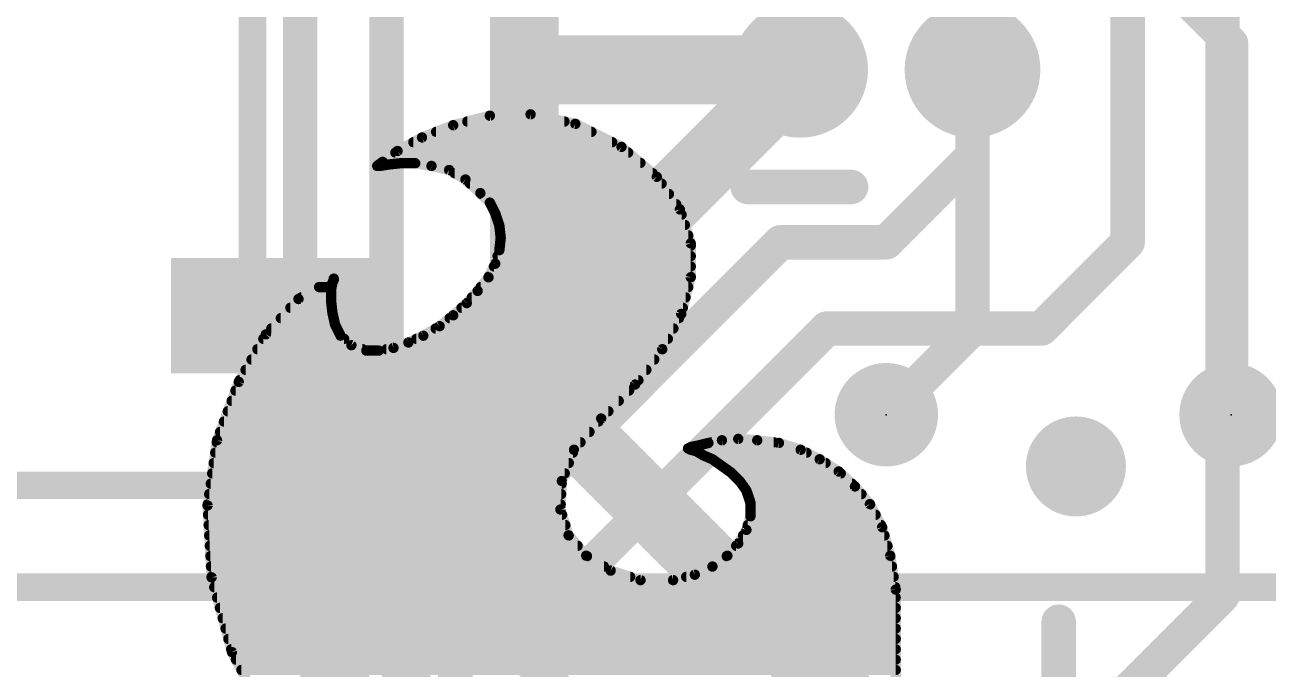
# Model space of a CAD drawing. Extents: x -12 to 110, y -16 to 66.
# Drawn here: x 41.91 to 51.07, y 22.26 to 27 of the extents above; entities that cross this region are included whole.
import ezdxf

# ---------------------------------------------------------------- set-up
doc = ezdxf.new("R2010")
doc.units = 0
for name, color, linetype in [('1', 12, 'CONTINUOUS'), ('16', 132, 'CONTINUOUS'), ('17', 110, 'CONTINUOUS'), ('18', 110, 'CONTINUOUS'), ('21', 41, 'CONTINUOUS'), ('22', 40, 'CONTINUOUS'), ('24', 53, 'CONTINUOUS'), ('51', 53, 'CONTINUOUS')]:
    doc.layers.add(name, color=color, linetype=linetype)

# ---------------------------------------------------------------- blocks, each defined once
blk = doc.blocks.new('ROUNDP')
at = {"const_width": 0.5}
blk.add_lwpolyline([(0, -0.25, 1), (0, 0.25, 1), (0, -0.25)], format="xyb", dxfattribs=at)
blk = doc.blocks.new('PIE')
at = {"const_width": 0.5}
blk.add_lwpolyline([(0, -0.25, 1), (0, 0.25, 1), (0, -0.25)], format="xyb", dxfattribs=at)
blk = doc.blocks.new('RECT')
blk.add_solid([(-0.5, -0.5), (0.5, -0.5), (-0.5, 0.5), (0.5, 0.5)])
blk = doc.blocks.new('ROUNDV')
at = {"const_width": 0.5}
blk.add_lwpolyline([(0, -0.25, 1), (0, 0.25, 1), (0, -0.25)], format="xyb", dxfattribs=at)

msp = doc.modelspace()

# ---------------------------------------------------------------- linework, layer by layer
at = {"layer": '1'}
for points, const_width in [([(50.7365, 27.4955), (50.7365, 22.7965)], 0.254), ([(50.038, 25.4), (50.038, 27.4012)], 0.254), ([(47.625, 26.67), (44.196, 23.241)], 0.508), ([(48.895, 26.035), (48.895, 26.67)], 0.254), ([(48.26, 25.4), (48.895, 26.035)], 0.254), ([(45.085, 23.0038), (47.4812, 25.4)], 0.254), ([(47.4812, 25.4), (48.26, 25.4)], 0.254), ([(49.403, 24.765), (50.038, 25.4)], 0.254), ([(45.72, 22.6628), (47.8222, 24.765)], 0.254), ([(47.8222, 24.765), (49.403, 24.765)], 0.254), ([(44.196, 23.241), (44.196, 21.59)], 0.508), ([(45.085, 17.907), (45.085, 23.0038)], 0.254), ([(50.038, 22.098), (50.7365, 22.7965)], 0.254), ([(45.72, 17.907), (45.72, 22.6628)], 0.254), ([(49.53, 18.796), (49.53, 22.606)], 0.254)]:
    msp.add_lwpolyline(points, dxfattribs=dict(at, const_width=const_width))
for points, const_width in [([(47.7148, 26.5802, 1), (47.5352, 26.7598)], 0.254), ([(48.9585, 26.67, 1), (48.8315, 26.67)], 0.127), ([(48.9399, 25.9901, 1), (48.8501, 26.0799)], 0.127), ([(48.8315, 26.035, 1), (48.9585, 26.035)], 0.127), ([(47.4812, 25.4635, 1), (47.4812, 25.3365)], 0.127), ([(47.5261, 25.3551, 1), (47.4363, 25.4449)], 0.127), ([(48.2151, 25.4449, 1), (48.3049, 25.3551)], 0.127), ([(48.26, 25.3365, 1), (48.26, 25.4635)], 0.127), ([(50.0829, 25.3551, 1), (49.9931, 25.4449)], 0.127), ([(49.9745, 25.4, 1), (50.1015, 25.4)], 0.127), ([(47.8222, 24.8285, 1), (47.8222, 24.7015)], 0.127), ([(47.8671, 24.7201, 1), (47.7773, 24.8099)], 0.127), ([(49.3581, 24.8099, 1), (49.4479, 24.7201)], 0.127), ([(49.403, 24.7015, 1), (49.403, 24.8285)], 0.127), ([(44.323, 23.241, 1), (44.069, 23.241)], 0.254), ([(44.1062, 23.3308, 1), (44.2858, 23.1512)], 0.254), ([(45.1485, 23.0038, 1), (45.0215, 23.0038)], 0.127), ([(45.0401, 23.0487, 1), (45.1299, 22.9589)], 0.127), ([(50.7814, 22.7516, 1), (50.6916, 22.8414)], 0.127), ([(50.673, 22.7965, 1), (50.8, 22.7965)], 0.127), ([(45.7835, 22.6628, 1), (45.6565, 22.6628)], 0.127), ([(45.6751, 22.7077, 1), (45.7649, 22.6179)], 0.127), ([(49.5935, 22.606, 1), (49.4665, 22.606)], 0.127)]:
    msp.add_lwpolyline(points, format="xyb", dxfattribs=dict(at, const_width=const_width))
at = {"layer": '16'}
for points, const_width in [([(45.593, 26.67), (45.593, 42.86)], 0.508), ([(44.577, 23.368), (44.577, 38.8871)], 0.254), ([(43.942, 22.987), (43.942, 37.719)], 0.254), ([(50.8, 26.8624), (49.7224, 27.94)], 0.254), ([(50.8, 24.13), (50.8, 26.8624)], 0.254), ([(45.593, 26.67), (47.625, 26.67)], 0.508), ([(45.593, 24.384), (45.593, 26.67)], 0.508), ([(48.895, 24.765), (48.895, 26.67)], 0.254), ([(48.26, 24.13), (48.895, 24.765)], 0.254), ([(48.26, 21.717), (45.593, 24.384)], 0.508), ([(44.577, 23.368), (46.863, 21.082)], 0.254), ([(43.942, 22.987), (46.383, 20.546)], 0.254)]:
    msp.add_lwpolyline(points, dxfattribs=dict(at, const_width=const_width))
for points, const_width in [([(50.8635, 26.8624, 1), (50.7365, 26.8624)], 0.127), ([(50.7551, 26.8175, 1), (50.8449, 26.9073)], 0.127), ([(45.593, 26.797, 1), (45.593, 26.543)], 0.254), ([(45.72, 26.67, 1), (45.466, 26.67)], 0.254), ([(47.625, 26.543, 1), (47.625, 26.797)], 0.254), ([(45.466, 26.67, 1), (45.72, 26.67)], 0.254), ([(48.9585, 26.67, 1), (48.8315, 26.67)], 0.127), ([(48.8315, 24.765, 1), (48.9585, 24.765)], 0.127), ([(48.9399, 24.7201, 1), (48.8501, 24.8099)], 0.127), ([(45.6828, 24.4738, 1), (45.5032, 24.2942)], 0.254), ([(45.466, 24.384, 1), (45.72, 24.384)], 0.254), ([(48.2151, 24.1749, 1), (48.3049, 24.0851)], 0.127), ([(50.7365, 24.13, 1), (50.8635, 24.13)], 0.127), ([(44.6219, 23.4129, 1), (44.5321, 23.3231)], 0.127), ([(44.5135, 23.368, 1), (44.6405, 23.368)], 0.127), ([(43.9869, 23.0319, 1), (43.8971, 22.9421)], 0.127), ([(43.8785, 22.987, 1), (44.0055, 22.987)], 0.127)]:
    msp.add_lwpolyline(points, format="xyb", dxfattribs=dict(at, const_width=const_width))
at = {"layer": '21', "const_width": 0.2032}
for points in [[(43.59, 23.61), (43.59, 24.16)], [(41.09, 23.61), (43.59, 23.61)], [(41.09, 22.86), (65.59, 22.86)]]:
    msp.add_lwpolyline(points, dxfattribs=at)
at = {"layer": '21', "const_width": 0.1016}
for points in [[(43.6408, 24.16, 1), (43.5392, 24.16)], [(43.5392, 23.61, 1), (43.6408, 23.61)], [(43.59, 23.5592, 1), (43.59, 23.6608)]]:
    msp.add_lwpolyline(points, format="xyb", dxfattribs=at)
at = {"layer": '22'}
for points, const_width in [([(44.839, 26.172), (45.069, 26.262)], 0.0762), ([(45.069, 26.262), (45.339, 26.332)], 0.0762), ([(45.1731, 26.289), (45.8889, 26.289)], 0.0762), ([(45.339, 26.332), (45.639, 26.342)], 0.0762), ([(45.639, 26.342), (45.969, 26.272)], 0.0762), ([(45.969, 26.272), (46.309, 26.102)], 0.0762), ([(44.659, 26.072), (44.839, 26.172)], 0.0762), ([(44.9433, 26.2128), (46.0874, 26.2128)], 0.0762), ([(44.549, 25.992), (44.659, 26.072)], 0.0762), ([(44.7753, 26.1366), (46.2398, 26.1366)], 0.0762), ([(46.309, 26.102), (46.569, 25.882)], 0.0762), ([(44.509, 25.962), (44.549, 25.992)], 0.0762), ([(44.5386, 25.9842), (46.4482, 25.9842)], 0.0762), ([(44.679, 25.982), (44.589, 25.972)], 0.0762), ([(44.6431, 26.0604), (46.3582, 26.0604)], 0.0762), ([(44.789, 25.982), (44.679, 25.982)], 0.0762), ([(44.909, 25.962), (44.789, 25.982)], 0.0762), ([(44.529, 25.962), (44.509, 25.962)], 0.0762), ([(44.589, 25.972), (44.529, 25.962)], 0.0762), ([(45.039, 25.932), (44.909, 25.962)], 0.0762), ([(45.159, 25.862), (45.039, 25.932)], 0.0762), ([(45.0801, 25.908), (46.5383, 25.908)], 0.0762), ([(47.239, 25.807), (48.001, 25.807)], 0.254), ([(45.269, 25.762), (45.159, 25.862)], 0.0762), ([(45.1922, 25.8318), (46.6046, 25.8318)], 0.0762), ([(46.569, 25.882), (46.739, 25.642)], 0.0762), ([(45.339, 25.692), (45.269, 25.762)], 0.0762), ([(45.2754, 25.7556), (46.6585, 25.7556)], 0.0762), ([(45.379, 25.612), (45.339, 25.692)], 0.0762), ([(45.3453, 25.6794), (46.7125, 25.6794)], 0.0762), ([(45.409, 25.522), (45.379, 25.612)], 0.0762), ([(46.739, 25.642), (46.819, 25.392)], 0.0762), ([(45.3819, 25.6032), (46.7514, 25.6032)], 0.0762), ([(45.4073, 25.527), (46.7758, 25.527)], 0.0762), ([(45.419, 25.432), (45.409, 25.522)], 0.0762), ([(45.409, 25.342), (45.419, 25.432)], 0.0762), ([(45.4169, 25.4508), (46.8002, 25.4508)], 0.0762), ([(45.379, 25.242), (45.409, 25.342)], 0.0762), ([(45.4126, 25.3746), (46.819, 25.3746)], 0.0762), ([(46.819, 25.392), (46.819, 25.142)], 0.0762), ([(45.3959, 25.2984), (46.819, 25.2984)], 0.0762), ([(45.329, 25.142), (45.379, 25.242)], 0.0762), ([(45.3691, 25.2222), (46.819, 25.2222)], 0.0762), ([(43.929, 24.982), (44.189, 25.132)], 0.0762), ([(44.0812, 25.0698), (44.1726, 25.0698)], 0.0762), ([(44.179, 25.102), (44.169, 25.052)], 0.0762), ([(44.189, 25.122), (44.179, 25.102)], 0.0762), ([(44.189, 25.132), (44.189, 25.122)], 0.0762), ([(45.249, 25.042), (45.329, 25.142)], 0.0762), ([(45.2712, 25.0698), (46.8003, 25.0698)], 0.0762), ([(45.331, 25.146), (46.819, 25.146)], 0.0762), ([(46.819, 25.142), (46.749, 24.872)], 0.0762), ([(43.689, 24.722), (43.929, 24.982)], 0.0762), ([(43.9491, 24.9936), (44.169, 24.9936)], 0.0762), ([(44.169, 25.052), (44.169, 24.972)], 0.0762), ([(44.169, 24.972), (44.179, 24.882)], 0.0762), ([(45.169, 24.952), (45.249, 25.042)], 0.0762), ([(45.206, 24.9936), (46.7805, 24.9936)], 0.0762), ([(43.8694, 24.9174), (44.1751, 24.9174)], 0.0762), ([(44.179, 24.882), (44.199, 24.792)], 0.0762), ([(45.069, 24.862), (45.169, 24.952)], 0.0762), ([(45.1306, 24.9174), (46.7608, 24.9174)], 0.0762), ([(43.799, 24.8412), (44.1881, 24.8412)], 0.0762), ([(44.199, 24.792), (44.239, 24.712)], 0.0762), ([(44.969, 24.782), (45.069, 24.862)], 0.0762), ([(45.043, 24.8412), (46.7324, 24.8412)], 0.0762), ([(46.749, 24.872), (46.609, 24.612)], 0.0762), ([(43.489, 24.372), (43.689, 24.722)], 0.0762), ([(43.7287, 24.765), (44.2125, 24.765)], 0.0762), ([(44.239, 24.712), (44.319, 24.642)], 0.0762), ([(44.739, 24.662), (44.849, 24.712)], 0.0762), ([(44.849, 24.712), (44.969, 24.782)], 0.0762), ([(44.9399, 24.765), (46.6914, 24.765)], 0.0762), ([(43.6265, 24.6126), (44.3999, 24.6126)], 0.0762), ([(43.67, 24.6888), (44.2655, 24.6888)], 0.0762), ([(44.319, 24.642), (44.429, 24.602)], 0.0762), ([(44.429, 24.602), (44.519, 24.602)], 0.0762), ([(44.519, 24.602), (44.629, 24.622)], 0.0762), ([(44.5773, 24.6126), (46.6093, 24.6126)], 0.0762), ([(44.629, 24.622), (44.739, 24.662)], 0.0762), ([(44.798, 24.6888), (46.6504, 24.6888)], 0.0762), ([(46.609, 24.612), (46.409, 24.352)], 0.0762), ([(43.5829, 24.5364), (46.5508, 24.5364)], 0.0762), ([(43.5394, 24.4602), (46.4922, 24.4602)], 0.0762), ([(43.329, 23.942), (43.489, 24.372)], 0.0762), ([(43.4959, 24.384), (46.4336, 24.384)], 0.0762), ([(46.409, 24.352), (46.159, 24.102)], 0.0762), ([(43.4651, 24.3078), (46.3648, 24.3078)], 0.0762), ([(43.4084, 24.1554), (46.2124, 24.1554)], 0.0762), ([(43.4368, 24.2316), (46.2886, 24.2316)], 0.0762), ([(43.3801, 24.0792), (46.1392, 24.0792)], 0.0762), ([(46.159, 24.102), (45.959, 23.872)], 0.0762), ([(43.3517, 24.003), (46.0729, 24.003)], 0.0762), ([(43.259, 23.462), (43.329, 23.942)], 0.0762), ([(43.3268, 23.9268), (46.0067, 23.9268)], 0.0762), ([(45.959, 23.872), (45.869, 23.642)], 0.0762), ([(46.799, 23.882), (46.819, 23.892)], 0.0762), ([(46.819, 23.872), (46.799, 23.882)], 0.0762), ([(46.819, 23.892), (46.869, 23.902)], 0.0762), ([(46.859, 23.862), (46.819, 23.872)], 0.0762), ([(46.869, 23.902), (46.949, 23.922)], 0.0762), ([(46.949, 23.922), (47.049, 23.942)], 0.0762), ([(46.973, 23.9268), (47.4306, 23.9268)], 0.0762), ([(47.049, 23.942), (47.169, 23.952)], 0.0762), ([(47.169, 23.952), (47.309, 23.942)], 0.0762), ([(47.309, 23.942), (47.469, 23.922)], 0.0762), ([(47.469, 23.922), (47.629, 23.872)], 0.0762), ([(47.629, 23.872), (47.769, 23.802)], 0.0762), ([(43.3157, 23.8506), (45.9506, 23.8506)], 0.0762), ([(46.909, 23.832), (46.859, 23.862)], 0.0762), ([(46.878, 23.8506), (47.6718, 23.8506)], 0.0762), ([(46.979, 23.802), (46.909, 23.832)], 0.0762), ([(47.049, 23.752), (46.979, 23.802)], 0.0762), ([(47.769, 23.802), (47.909, 23.712)], 0.0762), ([(43.2934, 23.6982), (45.891, 23.6982)], 0.0762), ([(43.3046, 23.7744), (45.9208, 23.7744)], 0.0762), ([(47.0176, 23.7744), (47.8119, 23.7744)], 0.0762), ([(47.119, 23.702), (47.049, 23.752)], 0.0762), ([(47.179, 23.642), (47.119, 23.702)], 0.0762), ([(47.1228, 23.6982), (47.9241, 23.6982)], 0.0762), ([(47.909, 23.712), (48.029, 23.602)], 0.0762), ([(43.2823, 23.622), (45.8681, 23.622)], 0.0762), ([(45.869, 23.642), (45.859, 23.432)], 0.0762), ([(47.229, 23.572), (47.179, 23.642)], 0.0762), ([(47.1933, 23.622), (48.0072, 23.622)], 0.0762), ([(48.029, 23.602), (48.139, 23.472)], 0.0762), ([(43.2712, 23.5458), (45.8644, 23.5458)], 0.0762), ([(47.259, 23.482), (47.229, 23.572)], 0.0762), ([(47.2377, 23.5458), (48.0766, 23.5458)], 0.0762), ([(43.289, 22.932), (43.259, 23.462)], 0.0762), ([(43.2601, 23.4696), (45.8608, 23.4696)], 0.0762), ([(45.859, 23.432), (45.919, 23.242)], 0.0762), ([(47.259, 23.382), (47.259, 23.482)], 0.0762), ([(47.259, 23.4696), (48.1403, 23.4696)], 0.0762), ([(48.139, 23.472), (48.229, 23.302)], 0.0762), ([(43.2629, 23.3934), (45.8712, 23.3934)], 0.0762), ([(47.229, 23.282), (47.259, 23.382)], 0.0762), ([(47.259, 23.3934), (48.1806, 23.3934)], 0.0762), ([(43.2672, 23.3172), (45.8953, 23.3172)], 0.0762), ([(43.2715, 23.241), (45.9199, 23.241)], 0.0762), ([(45.919, 23.242), (46.049, 23.092)], 0.0762), ([(47.169, 23.182), (47.229, 23.282)], 0.0762), ([(47.2044, 23.241), (48.2464, 23.241)], 0.0762), ([(47.2396, 23.3172), (48.221, 23.3172)], 0.0762), ([(48.229, 23.302), (48.289, 23.092)], 0.0762), ([(43.2758, 23.1648), (45.9859, 23.1648)], 0.0762), ([(47.089, 23.092), (47.169, 23.182)], 0.0762), ([(47.1537, 23.1648), (48.2682, 23.1648)], 0.0762), ([(43.2801, 23.0886), (46.0546, 23.0886)], 0.0762), ([(46.049, 23.092), (46.229, 22.982)], 0.0762), ([(46.979, 23.012), (47.089, 23.092)], 0.0762), ([(47.0843, 23.0886), (48.2895, 23.0886)], 0.0762), ([(48.289, 23.092), (48.329, 22.842)], 0.0762), ([(43.2844, 23.0124), (46.1793, 23.0124)], 0.0762), ([(46.229, 22.982), (46.449, 22.912)], 0.0762), ([(46.849, 22.952), (46.979, 23.012)], 0.0762), ([(46.9796, 23.0124), (48.3017, 23.0124)], 0.0762), ([(43.2888, 22.9362), (46.3729, 22.9362)], 0.0762), ([(43.439, 22.382), (43.289, 22.932)], 0.0762), ([(46.449, 22.912), (46.689, 22.912)], 0.0762), ([(46.689, 22.912), (46.849, 22.952)], 0.0762), ([(46.7858, 22.9362), (48.3139, 22.9362)], 0.0762), ([(43.3086, 22.86), (48.3261, 22.86)], 0.0762), ([(43.3294, 22.7838), (48.329, 22.7838)], 0.0762), ([(48.329, 22.842), (48.329, 18.712)], 0.0762), ([(43.3502, 22.7076), (48.329, 22.7076)], 0.0762), ([(43.371, 22.6314), (48.329, 22.6314)], 0.0762), ([(43.3918, 22.5552), (48.329, 22.5552)], 0.0762), ([(43.4125, 22.479), (48.329, 22.479)], 0.0762), ([(43.4333, 22.4028), (48.329, 22.4028)], 0.0762), ([(43.729, 21.832), (43.439, 22.382)], 0.0762), ([(43.4682, 22.3266), (48.329, 22.3266)], 0.0762), ([(43.5084, 22.2504), (48.329, 22.2504)], 0.0762)]:
    msp.add_lwpolyline(points, dxfattribs=dict(at, const_width=const_width))
for points, const_width in [([(45.0642, 26.2804, 1), (45.0738, 26.2436)], 0.0381), ([(45.0759, 26.2443, 1), (45.0621, 26.2797)], 0.0381), ([(45.1731, 26.3081, 1), (45.1731, 26.27)], 0.0381), ([(45.3384, 26.351, 1), (45.3396, 26.313)], 0.0381), ([(45.3438, 26.3136, 1), (45.3342, 26.3504)], 0.0381), ([(45.643, 26.3606, 1), (45.635, 26.3234)], 0.0381), ([(45.6396, 26.323, 1), (45.6384, 26.361)], 0.0381), ([(45.8889, 26.27, 1), (45.8889, 26.3081)], 0.0381), ([(45.9775, 26.289, 1), (45.9605, 26.255)], 0.0381), ([(45.965, 26.2534, 1), (45.973, 26.2906)], 0.0381), ([(44.8321, 26.1897, 1), (44.8459, 26.1543)], 0.0381), ([(44.8483, 26.1553, 1), (44.8297, 26.1887)], 0.0381), ([(44.9433, 26.2319, 1), (44.9433, 26.1938)], 0.0381), ([(46.0874, 26.1938, 1), (46.0874, 26.2319)], 0.0381), ([(44.6497, 26.0887, 1), (44.6683, 26.0553)], 0.0381), ([(44.6702, 26.0566, 1), (44.6478, 26.0874)], 0.0381), ([(44.7753, 26.1557, 1), (44.7753, 26.1176)], 0.0381), ([(46.2398, 26.1176, 1), (46.2398, 26.1557)], 0.0381), ([(46.3213, 26.1165, 1), (46.2967, 26.0875)], 0.0381), ([(46.3005, 26.085, 1), (46.3175, 26.119)], 0.0381), ([(44.5386, 26.0033, 1), (44.5386, 25.9652)], 0.0381), ([(44.5378, 26.0074, 1), (44.5602, 25.9766)], 0.0381), ([(44.5604, 25.9768, 1), (44.5376, 26.0072)], 0.0381), ([(44.6431, 26.0795, 1), (44.6431, 26.0414)], 0.0381), ([(44.679, 26.0011, 1), (44.679, 25.963)], 0.0381), ([(44.6811, 25.9631, 1), (44.6769, 26.0009)], 0.0381), ([(44.7921, 26.0008, 1), (44.7859, 25.9632)], 0.0381), ([(44.789, 25.963, 1), (44.789, 26.0011)], 0.0381), ([(46.3582, 26.0414, 1), (46.3582, 26.0795)], 0.0381), ([(46.4482, 25.9652, 1), (46.4482, 26.0033)], 0.0381), ([(44.509, 25.981, 1), (44.509, 25.9429)], 0.0381), ([(44.4976, 25.9772, 1), (44.5204, 25.9468)], 0.0381), ([(44.5259, 25.9808, 1), (44.5321, 25.9432)], 0.0381), ([(44.529, 25.9429, 1), (44.529, 25.981)], 0.0381), ([(44.5869, 25.9909, 1), (44.5911, 25.9531)], 0.0381), ([(44.5921, 25.9532, 1), (44.5859, 25.9908)], 0.0381), ([(44.9133, 25.9806, 1), (44.9047, 25.9434)], 0.0381), ([(44.9059, 25.9432, 1), (44.9121, 25.9808)], 0.0381), ([(45.0486, 25.9485, 1), (45.0294, 25.9155)], 0.0381), ([(45.0347, 25.9134, 1), (45.0433, 25.9506)], 0.0381), ([(45.0801, 25.9271, 1), (45.0801, 25.889)], 0.0381), ([(46.5383, 25.889, 1), (46.5383, 25.9271)], 0.0381), ([(47.239, 25.8705, 1), (47.239, 25.7435)], 0.127), ([(48.001, 25.7435, 1), (48.001, 25.8705)], 0.127), ([(45.1718, 25.8761, 1), (45.1462, 25.8479)], 0.0381), ([(45.1494, 25.8455, 1), (45.1686, 25.8785)], 0.0381), ([(45.1922, 25.8509, 1), (45.1922, 25.8128)], 0.0381), ([(46.5845, 25.893, 1), (46.5535, 25.871)], 0.0381), ([(46.5567, 25.8675, 1), (46.5813, 25.8965)], 0.0381), ([(46.6046, 25.8128, 1), (46.6046, 25.8509)], 0.0381), ([(45.2825, 25.7755, 1), (45.2555, 25.7485)], 0.0381), ([(45.2562, 25.7479, 1), (45.2818, 25.7761)], 0.0381), ([(45.2754, 25.7747, 1), (45.2754, 25.7366)], 0.0381), ([(46.6585, 25.7366, 1), (46.6585, 25.7747)], 0.0381), ([(45.356, 25.7005, 1), (45.322, 25.6835)], 0.0381), ([(45.3255, 25.6785, 1), (45.3525, 25.7055)], 0.0381), ([(45.3453, 25.6985, 1), (45.3453, 25.6604)], 0.0381), ([(45.3971, 25.618, 1), (45.3609, 25.606)], 0.0381), ([(46.7125, 25.6604, 1), (46.7125, 25.6985)], 0.0381), ([(46.7571, 25.6478, 1), (46.7209, 25.6362)], 0.0381), ([(46.7235, 25.631, 1), (46.7545, 25.653)], 0.0381), ([(45.362, 25.6035, 1), (45.396, 25.6205)], 0.0381), ([(45.3819, 25.6223, 1), (45.3819, 25.5842)], 0.0381), ([(45.4073, 25.5461, 1), (45.4073, 25.508)], 0.0381), ([(45.4279, 25.5241, 1), (45.3901, 25.5199)], 0.0381), ([(46.7514, 25.5842, 1), (46.7514, 25.6223)], 0.0381), ([(46.7758, 25.508, 1), (46.7758, 25.5461)], 0.0381), ([(45.3909, 25.516, 1), (45.4271, 25.528)], 0.0381), ([(45.4169, 25.4699, 1), (45.4169, 25.4318)], 0.0381), ([(45.4379, 25.4299, 1), (45.4001, 25.4341)], 0.0381), ([(46.8002, 25.4318, 1), (46.8002, 25.4699)], 0.0381), ([(45.4272, 25.3365, 1), (45.3908, 25.3475)], 0.0381), ([(45.4126, 25.3937, 1), (45.4126, 25.3556)], 0.0381), ([(45.4001, 25.4299, 1), (45.4379, 25.4341)], 0.0381), ([(46.8381, 25.392, 1), (46.8, 25.392)], 0.0381), ([(46.8009, 25.3862, 1), (46.8371, 25.3978)], 0.0381), ([(46.819, 25.3556, 1), (46.819, 25.3937)], 0.0381), ([(45.3959, 25.3175, 1), (45.3959, 25.2794)], 0.0381), ([(45.3901, 25.3441, 1), (45.4279, 25.3399)], 0.0381), ([(46.819, 25.2794, 1), (46.819, 25.3175)], 0.0381), ([(45.3691, 25.2413, 1), (45.3691, 25.2032)], 0.0381), ([(45.3608, 25.2475, 1), (45.3972, 25.2365)], 0.0381), ([(45.396, 25.2335, 1), (45.362, 25.2505)], 0.0381), ([(46.819, 25.2032, 1), (46.819, 25.2413)], 0.0381), ([(44.0812, 25.0889, 1), (44.0812, 25.0508)], 0.0381), ([(44.162, 25.1105, 1), (44.196, 25.0935)], 0.0381), ([(44.1977, 25.0983, 1), (44.1603, 25.1057)], 0.0381), ([(44.2081, 25.132, 1), (44.17, 25.132)], 0.0381), ([(44.17, 25.122, 1), (44.2081, 25.122)], 0.0381), ([(44.206, 25.1135, 1), (44.172, 25.1305)], 0.0381), ([(44.1726, 25.0508, 1), (44.1726, 25.0889)], 0.0381), ([(44.1985, 25.1155, 1), (44.1795, 25.1485)], 0.0381), ([(45.2712, 25.0889, 1), (45.2712, 25.0508)], 0.0381), ([(45.312, 25.1505, 1), (45.346, 25.1335)], 0.0381), ([(45.331, 25.1651, 1), (45.331, 25.127)], 0.0381), ([(45.3439, 25.1301, 1), (45.3141, 25.1539)], 0.0381), ([(46.8, 25.142, 1), (46.8381, 25.142)], 0.0381), ([(46.8003, 25.0508, 1), (46.8003, 25.0889)], 0.0381), ([(46.8374, 25.1372, 1), (46.8006, 25.1468)], 0.0381), ([(46.819, 25.127, 1), (46.819, 25.1651)], 0.0381), ([(43.9195, 24.9985, 1), (43.9385, 24.9655)], 0.0381), ([(43.943, 24.9691, 1), (43.915, 24.9949)], 0.0381), ([(43.9491, 25.0127, 1), (43.9491, 24.9746)], 0.0381), ([(44.1881, 25.052, 1), (44.15, 25.052)], 0.0381), ([(44.1503, 25.0557, 1), (44.1877, 25.0483)], 0.0381), ([(44.1879, 24.9741, 1), (44.1501, 24.9699)], 0.0381), ([(44.169, 24.9746, 1), (44.169, 25.0127)], 0.0381), ([(45.206, 25.0127, 1), (45.206, 24.9746)], 0.0381), ([(45.2341, 25.0539, 1), (45.2639, 25.0301)], 0.0381), ([(45.2632, 25.0293, 1), (45.2348, 25.0547)], 0.0381), ([(46.7805, 24.9746, 1), (46.7805, 25.0127)], 0.0381), ([(43.8694, 24.9365, 1), (43.8694, 24.8984)], 0.0381), ([(44.15, 24.972, 1), (44.1881, 24.972)], 0.0381), ([(44.1976, 24.8861, 1), (44.1604, 24.8779)], 0.0381), ([(44.1751, 24.8984, 1), (44.1751, 24.9365)], 0.0381), ([(45.1306, 24.9365, 1), (45.1306, 24.8984)], 0.0381), ([(45.1548, 24.9647, 1), (45.1832, 24.9393)], 0.0381), ([(45.1817, 24.9378, 1), (45.1563, 24.9662)], 0.0381), ([(46.7608, 24.8984, 1), (46.7608, 24.9365)], 0.0381), ([(43.799, 24.8603, 1), (43.799, 24.8222)], 0.0381), ([(44.1601, 24.8799, 1), (44.1979, 24.8841)], 0.0381), ([(44.216, 24.8005, 1), (44.182, 24.7835)], 0.0381), ([(44.1881, 24.8222, 1), (44.1881, 24.8603)], 0.0381), ([(45.043, 24.8603, 1), (45.043, 24.8222)], 0.0381), ([(45.0563, 24.8762, 1), (45.0817, 24.8478)], 0.0381), ([(45.0809, 24.8471, 1), (45.0571, 24.8769)], 0.0381), ([(46.7306, 24.8768, 1), (46.7674, 24.8672)], 0.0381), ([(46.7658, 24.863, 1), (46.7322, 24.881)], 0.0381), ([(46.7324, 24.8222, 1), (46.7324, 24.8603)], 0.0381), ([(43.675, 24.7349, 1), (43.703, 24.7091)], 0.0381), ([(43.7055, 24.7125, 1), (43.6725, 24.7315)], 0.0381), ([(43.7287, 24.7841, 1), (43.7287, 24.746)], 0.0381), ([(44.1804, 24.7879, 1), (44.2176, 24.7961)], 0.0381), ([(44.2125, 24.746, 1), (44.2125, 24.7841)], 0.0381), ([(44.2515, 24.7263, 1), (44.2265, 24.6977)], 0.0381), ([(44.222, 24.7035, 1), (44.256, 24.7205)], 0.0381), ([(44.8394, 24.7285, 1), (44.8586, 24.6955)], 0.0381), ([(44.8569, 24.6947, 1), (44.8411, 24.7293)], 0.0381), ([(44.9399, 24.7841, 1), (44.9399, 24.746)], 0.0381), ([(44.9571, 24.7969, 1), (44.9809, 24.7671)], 0.0381), ([(44.9786, 24.7655, 1), (44.9594, 24.7985)], 0.0381), ([(46.6914, 24.746, 1), (46.6914, 24.7841)], 0.0381), ([(43.6265, 24.6317, 1), (43.6265, 24.5936)], 0.0381), ([(43.67, 24.7079, 1), (43.67, 24.6698)], 0.0381), ([(44.2655, 24.6698, 1), (44.2655, 24.7079)], 0.0381), ([(44.3255, 24.6599, 1), (44.3125, 24.6241)], 0.0381), ([(44.3065, 24.6277, 1), (44.3315, 24.6563)], 0.0381), ([(44.3999, 24.5936, 1), (44.3999, 24.6317)], 0.0381), ([(44.429, 24.6211, 1), (44.429, 24.583)], 0.0381), ([(44.519, 24.583, 1), (44.519, 24.6211)], 0.0381), ([(44.5773, 24.6317, 1), (44.5773, 24.5936)], 0.0381), ([(44.6225, 24.6399, 1), (44.6355, 24.6041)], 0.0381), ([(44.6324, 24.6033, 1), (44.6256, 24.6407)], 0.0381), ([(44.7311, 24.6793, 1), (44.7469, 24.6447)], 0.0381), ([(44.7455, 24.6441, 1), (44.7325, 24.6799)], 0.0381), ([(44.798, 24.7079, 1), (44.798, 24.6698)], 0.0381), ([(46.5922, 24.621, 1), (46.6258, 24.603)], 0.0381), ([(46.6241, 24.6004, 1), (46.5939, 24.6236)], 0.0381), ([(46.6093, 24.5936, 1), (46.6093, 24.6317)], 0.0381), ([(46.6504, 24.6698, 1), (46.6504, 24.7079)], 0.0381), ([(43.5829, 24.5555, 1), (43.5829, 24.5174)], 0.0381), ([(44.4225, 24.5841, 1), (44.4355, 24.6199)], 0.0381), ([(44.5156, 24.6207, 1), (44.5224, 24.5833)], 0.0381), ([(46.5508, 24.5174, 1), (46.5508, 24.5555)], 0.0381), ([(43.5394, 24.4793, 1), (43.5394, 24.4412)], 0.0381), ([(46.4922, 24.4412, 1), (46.4922, 24.4793)], 0.0381), ([(43.4725, 24.3815, 1), (43.5055, 24.3625)], 0.0381), ([(43.5069, 24.3654, 1), (43.4711, 24.3786)], 0.0381), ([(43.4959, 24.4031, 1), (43.4959, 24.365)], 0.0381), ([(46.3939, 24.3636, 1), (46.4241, 24.3404)], 0.0381), ([(46.4225, 24.3385, 1), (46.3955, 24.3655)], 0.0381), ([(46.4336, 24.365, 1), (46.4336, 24.4031)], 0.0381), ([(43.4651, 24.3269, 1), (43.4651, 24.2888)], 0.0381), ([(46.3648, 24.2888, 1), (46.3648, 24.3269)], 0.0381), ([(43.4084, 24.1745, 1), (43.4084, 24.1364)], 0.0381), ([(43.4368, 24.2507, 1), (43.4368, 24.2126)], 0.0381), ([(46.2124, 24.1364, 1), (46.2124, 24.1745)], 0.0381), ([(46.2886, 24.2126, 1), (46.2886, 24.2507)], 0.0381), ([(43.3801, 24.0983, 1), (43.3801, 24.0602)], 0.0381), ([(46.1392, 24.0602, 1), (46.1392, 24.0983)], 0.0381), ([(46.1455, 24.1155, 1), (46.1725, 24.0885)], 0.0381), ([(46.1734, 24.0895, 1), (46.1446, 24.1145)], 0.0381), ([(43.3517, 24.0221, 1), (43.3517, 23.984)], 0.0381), ([(46.0729, 23.984, 1), (46.0729, 24.0221)], 0.0381), ([(43.3268, 23.9459, 1), (43.3268, 23.9078)], 0.0381), ([(43.3111, 23.9486, 1), (43.3469, 23.9354)], 0.0381), ([(43.3479, 23.9393, 1), (43.3101, 23.9447)], 0.0381), ([(45.9767, 23.8651, 1), (45.9413, 23.8789)], 0.0381), ([(46.0067, 23.9078, 1), (46.0067, 23.9459)], 0.0381), ([(46.8075, 23.899, 1), (46.7905, 23.865)], 0.0381), ([(46.7905, 23.899, 1), (46.8075, 23.865)], 0.0381), ([(46.8153, 23.9107, 1), (46.8227, 23.8733)], 0.0381), ([(46.8236, 23.8905, 1), (46.8144, 23.8535)], 0.0381), ([(46.8275, 23.875, 1), (46.8105, 23.909)], 0.0381), ([(46.8105, 23.855, 1), (46.8275, 23.889)], 0.0381), ([(46.8644, 23.9205, 1), (46.8736, 23.8835)], 0.0381), ([(46.8727, 23.8833, 1), (46.8653, 23.9207)], 0.0381), ([(46.9453, 23.9407, 1), (46.9527, 23.9033)], 0.0381), ([(46.9536, 23.9035, 1), (46.9444, 23.9405)], 0.0381), ([(46.973, 23.9459, 1), (46.973, 23.9078)], 0.0381), ([(47.0474, 23.961, 1), (47.0506, 23.923)], 0.0381), ([(47.0527, 23.9233, 1), (47.0453, 23.9607)], 0.0381), ([(47.1704, 23.971, 1), (47.1676, 23.933)], 0.0381), ([(47.1706, 23.933, 1), (47.1674, 23.971)], 0.0381), ([(47.3114, 23.9609, 1), (47.3066, 23.9231)], 0.0381), ([(47.3076, 23.923, 1), (47.3104, 23.961)], 0.0381), ([(47.4306, 23.9078, 1), (47.4306, 23.9459)], 0.0381), ([(47.4747, 23.9402, 1), (47.4633, 23.9038)], 0.0381), ([(47.4666, 23.9031, 1), (47.4714, 23.9409)], 0.0381), ([(47.6375, 23.889, 1), (47.6205, 23.855)], 0.0381), ([(47.6233, 23.8538, 1), (47.6347, 23.8902)], 0.0381), ([(43.3157, 23.8697, 1), (43.3157, 23.8316)], 0.0381), ([(45.9446, 23.8845, 1), (45.9734, 23.8595)], 0.0381), ([(45.9506, 23.8316, 1), (45.9506, 23.8697)], 0.0381), ([(46.8688, 23.8783, 1), (46.8492, 23.8457)], 0.0381), ([(46.8544, 23.8435, 1), (46.8636, 23.8805)], 0.0381), ([(46.878, 23.8697, 1), (46.878, 23.8316)], 0.0381), ([(46.9165, 23.8495, 1), (46.9015, 23.8145)], 0.0381), ([(46.8992, 23.8157, 1), (46.9188, 23.8483)], 0.0381), ([(46.9901, 23.8175, 1), (46.9679, 23.7865)], 0.0381), ([(46.9715, 23.7845, 1), (46.9865, 23.8195)], 0.0381), ([(47.6718, 23.8316, 1), (47.6718, 23.8697)], 0.0381), ([(47.7793, 23.818, 1), (47.7587, 23.786)], 0.0381), ([(47.7605, 23.785, 1), (47.7775, 23.819)], 0.0381), ([(43.2934, 23.7172, 1), (43.2934, 23.6791)], 0.0381), ([(43.3046, 23.7934, 1), (43.3046, 23.7553)], 0.0381), ([(45.891, 23.6791, 1), (45.891, 23.7172)], 0.0381), ([(45.9208, 23.7553, 1), (45.9208, 23.7934)], 0.0381), ([(47.0176, 23.7934, 1), (47.0176, 23.7553)], 0.0381), ([(47.0601, 23.7675, 1), (47.0379, 23.7365)], 0.0381), ([(47.0379, 23.7365, 1), (47.0601, 23.7675)], 0.0381), ([(47.1325, 23.7155, 1), (47.1055, 23.6885)], 0.0381), ([(47.1228, 23.7172, 1), (47.1228, 23.6791)], 0.0381), ([(47.1079, 23.6865, 1), (47.1301, 23.7175)], 0.0381), ([(47.8119, 23.7553, 1), (47.8119, 23.7934)], 0.0381), ([(47.9219, 23.726, 1), (47.8961, 23.698)], 0.0381), ([(47.8987, 23.696, 1), (47.9193, 23.728)], 0.0381), ([(47.9241, 23.6791, 1), (47.9241, 23.7172)], 0.0381), ([(43.2823, 23.641, 1), (43.2823, 23.6029)], 0.0381), ([(45.888, 23.6411, 1), (45.85, 23.6429)], 0.0381), ([(45.8513, 23.6489, 1), (45.8867, 23.6351)], 0.0381), ([(45.8681, 23.6029, 1), (45.8681, 23.641)], 0.0381), ([(47.1945, 23.6531, 1), (47.1635, 23.6309)], 0.0381), ([(47.1655, 23.6285, 1), (47.1925, 23.6555)], 0.0381), ([(47.1933, 23.641, 1), (47.1933, 23.6029)], 0.0381), ([(48.0072, 23.6029, 1), (48.0072, 23.641)], 0.0381), ([(48.0435, 23.6143, 1), (48.0145, 23.5897)], 0.0381), ([(48.0161, 23.588, 1), (48.0419, 23.616)], 0.0381), ([(43.2712, 23.5648, 1), (43.2712, 23.5267)], 0.0381), ([(45.8644, 23.5267, 1), (45.8644, 23.5648)], 0.0381), ([(47.2471, 23.578, 1), (47.2109, 23.566)], 0.0381), ([(47.2135, 23.5609, 1), (47.2445, 23.5831)], 0.0381), ([(47.2377, 23.5648, 1), (47.2377, 23.5267)], 0.0381), ([(48.0766, 23.5267, 1), (48.0766, 23.5648)], 0.0381), ([(43.278, 23.4631, 1), (43.24, 23.4609)], 0.0381), ([(43.2401, 23.4647, 1), (43.2779, 23.4593)], 0.0381), ([(43.2601, 23.4886, 1), (43.2601, 23.4505)], 0.0381), ([(45.8772, 23.4377, 1), (45.8408, 23.4263)], 0.0381), ([(45.84, 23.4329, 1), (45.878, 23.4311)], 0.0381), ([(45.8608, 23.4505, 1), (45.8608, 23.4886)], 0.0381), ([(47.259, 23.4886, 1), (47.259, 23.4505)], 0.0381), ([(47.2781, 23.482, 1), (47.24, 23.482)], 0.0381), ([(47.2409, 23.476, 1), (47.2771, 23.488)], 0.0381), ([(48.1558, 23.4809, 1), (48.1222, 23.4631)], 0.0381), ([(48.1245, 23.4597, 1), (48.1535, 23.4843)], 0.0381), ([(48.1403, 23.4505, 1), (48.1403, 23.4886)], 0.0381), ([(43.2629, 23.4124, 1), (43.2629, 23.3743)], 0.0381), ([(45.8712, 23.3743, 1), (45.8712, 23.4124)], 0.0381), ([(47.259, 23.4124, 1), (47.259, 23.3743)], 0.0381), ([(47.24, 23.382, 1), (47.2781, 23.382)], 0.0381), ([(47.2772, 23.3765, 1), (47.2408, 23.3875)], 0.0381), ([(48.1806, 23.3743, 1), (48.1806, 23.4124)], 0.0381), ([(43.2672, 23.3362, 1), (43.2672, 23.2981)], 0.0381), ([(43.2715, 23.26, 1), (43.2715, 23.2219)], 0.0381), ([(45.8953, 23.2981, 1), (45.8953, 23.3362)], 0.0381), ([(45.9334, 23.2545, 1), (45.9046, 23.2295)], 0.0381), ([(45.9008, 23.2363, 1), (45.9372, 23.2477)], 0.0381), ([(45.9199, 23.2219, 1), (45.9199, 23.26)], 0.0381), ([(47.2044, 23.26, 1), (47.2044, 23.2219)], 0.0381), ([(47.2108, 23.2875, 1), (47.2472, 23.2765)], 0.0381), ([(47.2453, 23.2722, 1), (47.2127, 23.2918)], 0.0381), ([(47.2396, 23.3362, 1), (47.2396, 23.2981)], 0.0381), ([(48.2473, 23.3072, 1), (48.2107, 23.2968)], 0.0381), ([(48.2122, 23.2931, 1), (48.2458, 23.3109)], 0.0381), ([(48.221, 23.2981, 1), (48.221, 23.3362)], 0.0381), ([(48.2464, 23.2219, 1), (48.2464, 23.26)], 0.0381), ([(43.2758, 23.1838, 1), (43.2758, 23.1457)], 0.0381), ([(45.9859, 23.1457, 1), (45.9859, 23.1838)], 0.0381), ([(47.1537, 23.1838, 1), (47.1537, 23.1457)], 0.0381), ([(47.1527, 23.1918, 1), (47.1853, 23.1722)], 0.0381), ([(47.1832, 23.1693, 1), (47.1548, 23.1947)], 0.0381), ([(48.2682, 23.1457, 1), (48.2682, 23.1838)], 0.0381), ([(43.2801, 23.1076, 1), (43.2801, 23.0695)], 0.0381), ([(46.0589, 23.1083, 1), (46.0391, 23.0757)], 0.0381), ([(46.0346, 23.0795, 1), (46.0634, 23.1045)], 0.0381), ([(46.0546, 23.0695, 1), (46.0546, 23.1076)], 0.0381), ([(47.0843, 23.1076, 1), (47.0843, 23.0695)], 0.0381), ([(47.0748, 23.1047, 1), (47.1032, 23.0793)], 0.0381), ([(47.1002, 23.0766, 1), (47.0778, 23.1074)], 0.0381), ([(48.3078, 23.095, 1), (48.2702, 23.089)], 0.0381), ([(48.2707, 23.0868, 1), (48.3073, 23.0972)], 0.0381), ([(48.2895, 23.0695, 1), (48.2895, 23.1076)], 0.0381), ([(43.2844, 23.0314, 1), (43.2844, 22.9933)], 0.0381), ([(46.1793, 22.9933, 1), (46.1793, 23.0314)], 0.0381), ([(46.2348, 23.0002, 1), (46.2232, 22.9638)], 0.0381), ([(46.2191, 22.9657, 1), (46.2389, 22.9983)], 0.0381), ([(46.9678, 23.0274, 1), (46.9902, 22.9966)], 0.0381), ([(46.9796, 23.0314, 1), (46.9796, 22.9933)], 0.0381), ([(46.987, 22.9947, 1), (46.971, 23.0293)], 0.0381), ([(48.3017, 22.9933, 1), (48.3017, 23.0314)], 0.0381), ([(43.2888, 22.9552, 1), (43.2888, 22.9171)], 0.0381), ([(43.3074, 22.937, 1), (43.2706, 22.927)], 0.0381), ([(43.27, 22.9309, 1), (43.308, 22.9331)], 0.0381), ([(46.3729, 22.9171, 1), (46.3729, 22.9552)], 0.0381), ([(46.449, 22.9311, 1), (46.449, 22.893)], 0.0381), ([(46.4432, 22.8938, 1), (46.4548, 22.9302)], 0.0381), ([(46.6844, 22.9305, 1), (46.6936, 22.8935)], 0.0381), ([(46.689, 22.893, 1), (46.689, 22.9311)], 0.0381), ([(46.7858, 22.9552, 1), (46.7858, 22.9171)], 0.0381), ([(46.841, 22.9693, 1), (46.857, 22.9347)], 0.0381), ([(46.8536, 22.9335, 1), (46.8444, 22.9705)], 0.0381), ([(48.3139, 22.9171, 1), (48.3139, 22.9552)], 0.0381), ([(43.3086, 22.879, 1), (43.3086, 22.8409)], 0.0381), ([(43.3294, 22.8028, 1), (43.3294, 22.7647)], 0.0381), ([(48.3481, 22.842, 1), (48.31, 22.842)], 0.0381), ([(48.3102, 22.839, 1), (48.3478, 22.845)], 0.0381), ([(48.3261, 22.8409, 1), (48.3261, 22.879)], 0.0381), ([(48.329, 22.7647, 1), (48.329, 22.8028)], 0.0381), ([(43.3502, 22.7266, 1), (43.3502, 22.6885)], 0.0381), ([(48.329, 22.6885, 1), (48.329, 22.7266)], 0.0381), ([(43.371, 22.6505, 1), (43.371, 22.6124)], 0.0381), ([(48.329, 22.6124, 1), (48.329, 22.6505)], 0.0381), ([(43.3918, 22.5743, 1), (43.3918, 22.5362)], 0.0381), ([(48.329, 22.5362, 1), (48.329, 22.5743)], 0.0381), ([(43.4125, 22.4981, 1), (43.4125, 22.46)], 0.0381), ([(48.329, 22.46, 1), (48.329, 22.4981)], 0.0381), ([(43.4333, 22.4219, 1), (43.4333, 22.3838)], 0.0381), ([(43.4559, 22.3909, 1), (43.4221, 22.3731)], 0.0381), ([(43.4206, 22.377, 1), (43.4574, 22.387)], 0.0381), ([(43.4682, 22.3457, 1), (43.4682, 22.3076)], 0.0381), ([(48.329, 22.3838, 1), (48.329, 22.4219)], 0.0381), ([(48.329, 22.3076, 1), (48.329, 22.3457)], 0.0381), ([(43.5084, 22.2695, 1), (43.5084, 22.2314)], 0.0381), ([(48.329, 22.2314, 1), (48.329, 22.2695)], 0.0381)]:
    msp.add_lwpolyline(points, format="xyb", dxfattribs=dict(at, const_width=const_width))
at = {"layer": '24'}
for p in [(48.26, 24.13), (50.8, 24.13)]:
    msp.add_point(p, dxfattribs=at)
at = {"layer": '51', "const_width": 0.2032}
for points in [[(43.59, 44.11), (43.59, 23.61)], [(41.09, 23.61), (43.59, 23.61)]]:
    msp.add_lwpolyline(points, dxfattribs=at)
at = {"layer": '51', "const_width": 0.1016}
for points in [[(43.5392, 23.61, 1), (43.6408, 23.61)], [(43.59, 23.5592, 1), (43.59, 23.6608)]]:
    msp.add_lwpolyline(points, format="xyb", dxfattribs=at)

# ---------------------------------------------------------------- block references
at = {"layer": '1', "xscale": 0.85, "yscale": 1.7, "rotation": 90}
msp.add_blockref('RECT', (43.84, 24.86), dxfattribs=at)
at = {"layer": '16', "xscale": 0.762, "yscale": 0.762}
for p in [(48.26, 24.13), (50.8, 24.13)]:
    msp.add_blockref('PIE', p, dxfattribs=at)
at = {"layer": '17', "rotation": 90}
for p in [(47.625, 26.67), (47.625, 26.67), (48.895, 26.67), (48.895, 26.67)]:
    msp.add_blockref('ROUNDP', p, dxfattribs=at)
at = {"layer": '18', "xscale": 0.7366, "yscale": 0.7366}
msp.add_blockref('ROUNDV', (49.657, 23.749), dxfattribs=at)
msp.add_blockref('ROUNDV', (49.657, 23.749), dxfattribs=at)

doc.saveas('drawing.dxf')
